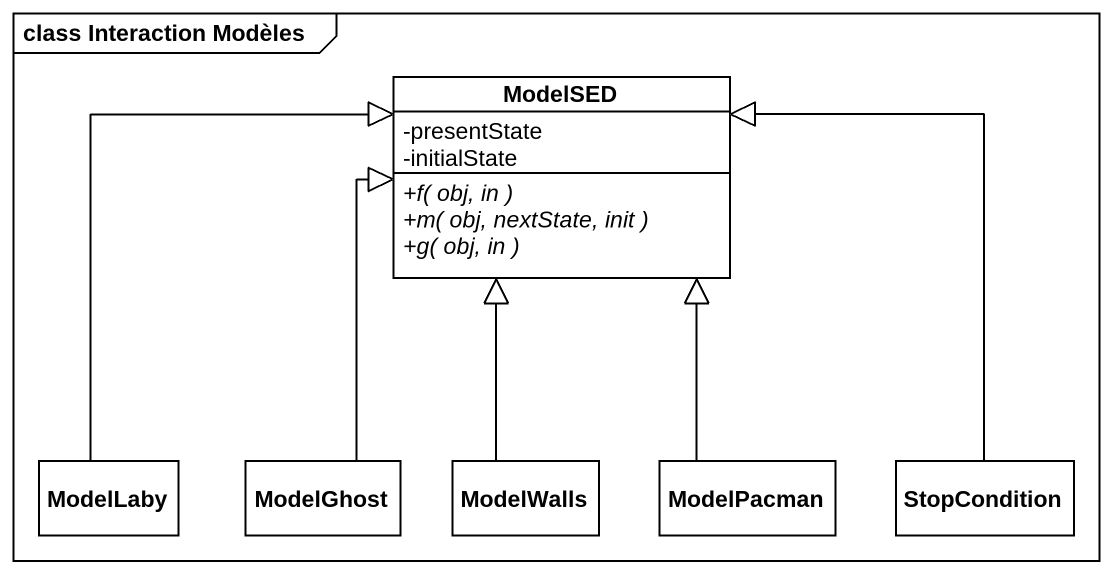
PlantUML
@startuml
mainframe class Interaction Modèles
hide circle
hide empty members
skinparam classAttributeIconSize 0
class ModelSED {
  -presentState
  -initialState
  {abstract} +f( obj, in )
  {abstract} +m( obj, nextState, init )
  {abstract} +g( obj, in )
}
class ModelLaby
class ModelGhost
class ModelWalls
class ModelPacman
class StopCondition
ModelLaby -up-|> ModelSED
ModelGhost -up-|> ModelSED
ModelWalls -up-|> ModelSED
ModelPacman -up-|> ModelSED
StopCondition -up-|> ModelSED
@enduml
